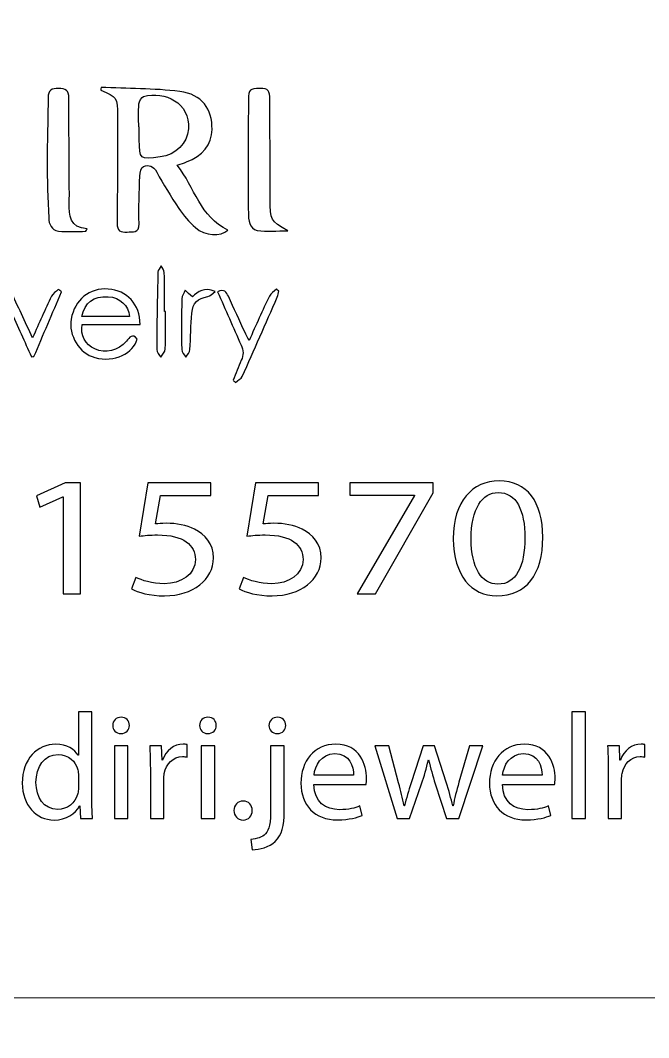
# Model space of a CAD drawing. Header units: millimetres. Extents: x -576 to 618, y 160 to 343.
# Drawn here: x -513.43 to -500.9, y 302.5 to 322.8 of the extents above; entities that cross this region are included whole.
import ezdxf

# ---------------------------------------------------------------- set-up
doc = ezdxf.new("R2010")
doc.units = ezdxf.units.MM
doc.header["$MEASUREMENT"] = 0
doc.layers.add('Layer 1', color=7, linetype='Continuous')

msp = doc.modelspace()

# ---------------------------------------------------------------- linework, layer by layer
at = {"layer": 'Layer 1', "color": 250, "lineweight": 18}
for points in [[(-533.6783, 343.1001), (-533.6783, 343.1001), (-499.8483, 343.1001), (-499.8483, 343.1001), (-498.2043, 343.1001), (-496.8633, 341.7591), (-496.8633, 340.1151), (-496.8633, 340.1151), (-496.8633, 306.2851), (-496.8633, 306.2851), (-496.8633, 304.6411), (-498.2043, 303.3001), (-499.8483, 303.3001), (-499.8483, 303.3001), (-533.6783, 303.3001), (-533.6783, 303.3001), (-535.3223, 303.3001), (-536.6633, 304.6411), (-536.6633, 306.2851), (-536.6633, 306.2851), (-536.6633, 340.1151), (-536.6633, 340.1151), (-536.6633, 341.7591), (-535.3223, 343.1001), (-533.6783, 343.1001)], [(-533.6783, 303.3001), (-533.6783, 303.3001), (-499.8483, 303.3001), (-499.8483, 303.3001), (-498.2043, 303.3001), (-496.8633, 301.9591), (-496.8633, 300.3151), (-496.8633, 300.3151), (-496.8633, 266.4851), (-496.8633, 266.4851), (-496.8633, 264.8411), (-498.2043, 263.5001), (-499.8483, 263.5001), (-499.8483, 263.5001), (-533.6783, 263.5001), (-533.6783, 263.5001), (-535.3223, 263.5001), (-536.6633, 264.8411), (-536.6633, 266.4851), (-536.6633, 266.4851), (-536.6633, 300.3151), (-536.6633, 300.3151), (-536.6633, 301.9591), (-535.3223, 303.3001), (-533.6783, 303.3001)]]:
    msp.add_open_spline(points, degree=3, knots=[0, 0, 0, 0, 0.125, 0.125, 0.125, 0.25, 0.25, 0.25, 0.375, 0.375, 0.375, 0.5, 0.5, 0.5, 0.625, 0.625, 0.625, 0.75, 0.75, 0.75, 0.875, 0.875, 0.875, 1, 1, 1, 1], dxfattribs=at)
at = {"layer": 'Layer 1', "color": 230}
for points, knots in [([(-512.1259, 318.5924), (-512.3091, 318.5924), (-512.4944, 318.5777), (-512.6757, 318.5974), (-512.8127, 318.612), (-512.8645, 318.7353), (-512.8694, 318.8616), (-512.8838, 319.2408), (-512.8985, 319.6199), (-512.8994, 319.9989), (-512.9, 320.4183), (-512.8813, 320.837), (-512.881, 321.2564), (-512.8807, 321.4124), (-512.8098, 321.4457), (-512.6719, 321.4432), (-512.5349, 321.4408), (-512.4641, 321.4071), (-512.4647, 321.251), (-512.4676, 320.6165), (-512.4598, 319.9821), (-512.4567, 319.3475), (-512.4563, 319.2854), (-512.4576, 319.223), (-512.4582, 319.1606), (-512.461, 318.911), (-512.4535, 318.6679), (-512.1003, 318.6402), (-512.1087, 318.6245), (-512.1175, 318.6086), (-512.1259, 318.5924)], [0, 0, 0, 0, 0.1, 0.1, 0.1, 0.2, 0.2, 0.2, 0.3, 0.3, 0.3, 0.4, 0.4, 0.4, 0.5, 0.5, 0.5, 0.6, 0.6, 0.6, 0.7, 0.7, 0.7, 0.8, 0.8, 0.8, 0.9, 0.9, 0.9, 1, 1, 1, 1]), ([(-511.8239, 321.4631), (-511.3006, 321.4394), (-510.7733, 321.4482), (-510.2554, 321.3823), (-509.8079, 321.3253), (-509.603, 321.0382), (-509.6092, 320.6248), (-509.6136, 320.3249), (-509.7974, 320.0906), (-510.1185, 319.9758), (-510.1699, 319.9574), (-510.222, 319.9402), (-510.3047, 319.9115), (-509.954, 319.4719), (-509.8495, 318.8744), (-509.291, 318.6173), (-509.4413, 318.4831), (-509.7443, 318.4965), (-509.9418, 318.6672), (-510.0685, 318.7761), (-510.178, 318.9115), (-510.2719, 319.0506), (-510.4301, 319.285), (-510.5784, 319.5271), (-510.7138, 319.7754), (-510.7802, 319.8971), (-510.875, 319.9255), (-510.9781, 319.8865), (-511.0214, 319.87), (-511.0488, 319.763), (-511.0514, 319.6956), (-511.0632, 319.3789), (-511.0716, 319.0613), (-511.0663, 318.7445), (-511.0626, 318.5486), (-511.1902, 318.5873), (-511.3053, 318.5789), (-511.4345, 318.5699), (-511.5038, 318.6005), (-511.5022, 318.7521), (-511.4963, 319.4656), (-511.5001, 320.1795), (-511.4985, 320.8931), (-511.4975, 321.2616), (-511.5075, 321.2797), (-511.8273, 321.4057), (-511.8261, 321.4248), (-511.8252, 321.4441), (-511.8239, 321.4631)], [0, 0, 0, 0, 0.0625, 0.0625, 0.0625, 0.125, 0.125, 0.125, 0.1875, 0.1875, 0.1875, 0.25, 0.25, 0.25, 0.3125, 0.3125, 0.3125, 0.375, 0.375, 0.375, 0.4375, 0.4375, 0.4375, 0.5, 0.5, 0.5, 0.5625, 0.5625, 0.5625, 0.625, 0.625, 0.625, 0.6875, 0.6875, 0.6875, 0.75, 0.75, 0.75, 0.8125, 0.8125, 0.8125, 0.875, 0.875, 0.875, 0.9375, 0.9375, 0.9375, 1, 1, 1, 1]), ([(-511.0729, 320.6759), (-511.0729, 320.6759), (-511.0623, 320.6759), (-511.0623, 320.6759), (-511.0623, 320.5913), (-511.0635, 320.5065), (-511.062, 320.422), (-511.0547, 320.0229), (-511.0545, 320.0229), (-510.6458, 320.0775), (-510.3268, 320.1202), (-510.1032, 320.3433), (-510.0813, 320.6363), (-510.0432, 321.1546), (-510.5525, 321.4026), (-510.9746, 321.2816), (-511.0179, 321.2691), (-511.0639, 321.1867), (-511.0682, 321.1331), (-511.081, 320.9814), (-511.0729, 320.8282), (-511.0729, 320.6759)], [0, 0, 0, 0, 0.1428571, 0.1428571, 0.1428571, 0.2857143, 0.2857143, 0.2857143, 0.4285714, 0.4285714, 0.4285714, 0.5714286, 0.5714286, 0.5714286, 0.7142857, 0.7142857, 0.7142857, 0.8571429, 0.8571429, 0.8571429, 1, 1, 1, 1]), ([(-508.0948, 318.6031), (-508.3147, 318.6031), (-508.5182, 318.5744), (-508.7091, 318.6118), (-508.8701, 318.6436), (-508.8829, 318.8199), (-508.8848, 318.9634), (-508.8904, 319.3887), (-508.8907, 319.8137), (-508.8901, 320.2386), (-508.8894, 320.5675), (-508.8848, 320.8964), (-508.8813, 321.2249), (-508.8792, 321.4258), (-508.8595, 321.4349), (-508.6526, 321.4449), (-508.4891, 321.453), (-508.453, 321.3809), (-508.4539, 321.2327), (-508.4567, 320.5697), (-508.4483, 319.9063), (-508.4483, 319.2434), (-508.4483, 318.8084), (-508.452, 318.8084), (-508.0948, 318.6031)], [0, 0, 0, 0, 0.125, 0.125, 0.125, 0.25, 0.25, 0.25, 0.375, 0.375, 0.375, 0.5, 0.5, 0.5, 0.625, 0.625, 0.625, 0.75, 0.75, 0.75, 0.875, 0.875, 0.875, 1, 1, 1, 1]), ([(-510.5378, 316.9915), (-510.5378, 316.7425), (-510.5322, 316.4932), (-510.5419, 316.2446), (-510.5441, 316.1884), (-510.599, 316.1344), (-510.6295, 316.0792), (-510.6589, 316.131), (-510.7134, 316.1827), (-510.7134, 316.2342), (-510.7116, 316.7494), (-510.7016, 317.2645), (-510.6891, 317.779), (-510.6879, 317.8202), (-510.6483, 317.8604), (-510.6261, 317.901), (-510.6037, 317.858), (-510.5628, 317.8159), (-510.5618, 317.7724), (-510.5559, 317.5122), (-510.5587, 317.2517), (-510.5587, 316.9915), (-510.5587, 316.9915), (-510.5378, 316.9915), (-510.5378, 316.9915)], [0, 0, 0, 0, 0.125, 0.125, 0.125, 0.25, 0.25, 0.25, 0.375, 0.375, 0.375, 0.5, 0.5, 0.5, 0.625, 0.625, 0.625, 0.75, 0.75, 0.75, 0.875, 0.875, 0.875, 1, 1, 1, 1]), ([(-511.0432, 316.7359), (-511.0432, 316.7359), (-512.2029, 316.7359), (-512.2029, 316.7359), (-512.2401, 316.5187), (-512.1411, 316.3362), (-511.9471, 316.2448), (-511.7393, 316.1465), (-511.4825, 316.2071), (-511.3196, 316.3989), (-511.2551, 316.475), (-511.2026, 316.5646), (-511.1034, 316.4414), (-511.1777, 316.1643), (-511.5521, 315.9668), (-511.9471, 316.0729), (-512.2548, 316.1556), (-512.4778, 316.5187), (-512.4201, 316.8423), (-512.3512, 317.2274), (-512.0541, 317.4682), (-511.68, 317.4417), (-511.3087, 317.4155), (-511.0482, 317.1368), (-511.0432, 316.7359)], [0, 0, 0, 0, 0.125, 0.125, 0.125, 0.25, 0.25, 0.25, 0.375, 0.375, 0.375, 0.5, 0.5, 0.5, 0.625, 0.625, 0.625, 0.75, 0.75, 0.75, 0.875, 0.875, 0.875, 1, 1, 1, 1]), ([(-509.9997, 317.2847), (-509.889, 317.3866), (-509.7676, 317.4896), (-509.5448, 317.3895), (-509.6106, 317.3452), (-509.649, 317.3012), (-509.6946, 317.2921), (-509.8945, 317.2522), (-509.9931, 317.1692), (-510.0138, 316.9598), (-510.0372, 316.719), (-510.0328, 316.4753), (-510.0509, 316.2334), (-510.055, 316.1811), (-510.103, 316.1317), (-510.1308, 316.0809), (-510.1601, 316.1311), (-510.2137, 316.1807), (-510.2143, 316.2316), (-510.2209, 316.5704), (-510.2194, 316.9096), (-510.2122, 317.2484), (-510.211, 317.3046), (-510.1673, 317.3598), (-510.1432, 317.4154), (-510.0999, 317.376), (-510.0571, 317.3368), (-509.9997, 317.2847)], [0, 0, 0, 0, 0.1111111, 0.1111111, 0.1111111, 0.2222222, 0.2222222, 0.2222222, 0.3333333, 0.3333333, 0.3333333, 0.4444444, 0.4444444, 0.4444444, 0.5555556, 0.5555556, 0.5555556, 0.6666667, 0.6666667, 0.6666667, 0.7777778, 0.7777778, 0.7777778, 0.8888889, 0.8888889, 0.8888889, 1, 1, 1, 1]), ([(-513.6357, 317.0238), (-513.7883, 316.6875), (-513.9234, 316.3908), (-514.0582, 316.094), (-514.0744, 316.0924), (-514.091, 316.0912), (-514.1075, 316.09), (-514.2884, 316.5218), (-514.4698, 316.9533), (-514.651, 317.3851), (-514.632, 317.4004), (-514.6136, 317.416), (-514.5948, 317.4317), (-514.5493, 317.3927), (-514.4847, 317.3627), (-514.461, 317.3131), (-514.3509, 317.0831), (-514.2525, 316.8482), (-514.1493, 316.6151), (-514.1315, 316.5754), (-514.1091, 316.538), (-514.0775, 316.4784), (-513.9306, 316.7945), (-513.7932, 317.0903), (-513.6366, 317.4266), (-513.4809, 317.0925), (-513.3424, 316.7945), (-513.1901, 316.4675), (-513.0576, 316.7633), (-512.9415, 317.0322), (-512.8154, 317.2965), (-512.789, 317.3521), (-512.7243, 317.3889), (-512.6775, 317.4344), (-512.6554, 317.4191), (-512.6336, 317.4035), (-512.612, 317.388), (-512.7955, 316.9561), (-512.9792, 316.5243), (-513.1627, 316.0931), (-513.1795, 316.0922), (-513.1967, 316.0912), (-513.2132, 316.0906), (-513.349, 316.3901), (-513.4847, 316.6896), (-513.6357, 317.0238)], [0, 0, 0, 0, 0.0666667, 0.0666667, 0.0666667, 0.1333333, 0.1333333, 0.1333333, 0.2, 0.2, 0.2, 0.2666667, 0.2666667, 0.2666667, 0.3333333, 0.3333333, 0.3333333, 0.4, 0.4, 0.4, 0.4666667, 0.4666667, 0.4666667, 0.5333333, 0.5333333, 0.5333333, 0.6, 0.6, 0.6, 0.6666667, 0.6666667, 0.6666667, 0.7333333, 0.7333333, 0.7333333, 0.8, 0.8, 0.8, 0.8666667, 0.8666667, 0.8666667, 0.9333333, 0.9333333, 0.9333333, 1, 1, 1, 1]), ([(-511.2572, 316.8907), (-511.2735, 317.1143), (-511.4457, 317.2741), (-511.6834, 317.2887), (-511.9695, 317.3069), (-512.1537, 317.1686), (-512.2045, 316.8907), (-512.2045, 316.8907), (-511.2572, 316.8907), (-511.2572, 316.8907)], [0, 0, 0, 0, 0.3333333, 0.3333333, 0.3333333, 0.6666667, 0.6666667, 0.6666667, 1, 1, 1, 1]), ([(-509.4979, 317.3885), (-509.3622, 317.4525), (-509.3212, 317.3758), (-509.2842, 317.2962), (-509.1725, 317.0553), (-509.0623, 316.8132), (-508.9506, 316.572), (-508.93, 316.5271), (-508.906, 316.484), (-508.8704, 316.4141), (-508.7291, 316.7264), (-508.6024, 317.0154), (-508.4657, 317.2993), (-508.4386, 317.3552), (-508.3725, 317.3923), (-508.3241, 317.4379), (-508.3088, 317.426), (-508.2939, 317.4138), (-508.2782, 317.4019), (-508.2886, 317.3611), (-508.2929, 317.3174), (-508.3094, 317.2796), (-508.54, 316.7514), (-508.7702, 316.2232), (-509.0067, 315.6977), (-509.0292, 315.6481), (-509.0947, 315.6178), (-509.1403, 315.5786), (-509.1568, 315.5926), (-509.1737, 315.6066), (-509.1909, 315.6207), (-509.1366, 315.7539), (-509.0876, 315.8893), (-509.0261, 316.0191), (-508.9762, 316.1249), (-508.9787, 316.2163), (-509.0283, 316.3243), (-509.1893, 316.6722), (-509.3387, 317.0254), (-509.4979, 317.3885)], [0, 0, 0, 0, 0.0769231, 0.0769231, 0.0769231, 0.1538462, 0.1538462, 0.1538462, 0.2307692, 0.2307692, 0.2307692, 0.3076923, 0.3076923, 0.3076923, 0.3846154, 0.3846154, 0.3846154, 0.4615385, 0.4615385, 0.4615385, 0.5384615, 0.5384615, 0.5384615, 0.6153846, 0.6153846, 0.6153846, 0.6923077, 0.6923077, 0.6923077, 0.7692308, 0.7692308, 0.7692308, 0.8461538, 0.8461538, 0.8461538, 0.9230769, 0.9230769, 0.9230769, 1, 1, 1, 1]), ([(-503.0093, 312.4904), (-503.0093, 311.7363), (-503.3416, 311.3197), (-503.925, 311.3197), (-504.4395, 311.3197), (-504.7881, 311.7259), (-504.7961, 312.4601), (-504.7961, 313.2039), (-504.4152, 313.6136), (-503.8804, 313.6136), (-503.3256, 313.6136), (-503.0093, 313.1971), (-503.0093, 312.4904)], [0, 0, 0, 0, 0.25, 0.25, 0.25, 0.5, 0.5, 0.5, 0.75, 0.75, 0.75, 1, 1, 1, 1]), ([(-512.5788, 313.2961), (-512.5788, 313.2961), (-512.5868, 313.2961), (-512.5868, 313.2961), (-512.5868, 313.2961), (-513.0446, 313.088), (-513.0446, 313.088), (-513.0446, 313.088), (-513.1135, 313.3167), (-513.1135, 313.3167), (-513.1135, 313.3167), (-512.5382, 313.576), (-512.5382, 313.576), (-512.5382, 313.576), (-512.2343, 313.576), (-512.2343, 313.576), (-512.2343, 313.576), (-512.2343, 311.3573), (-512.2343, 311.3573), (-512.2343, 311.3573), (-512.5788, 311.3573), (-512.5788, 311.3573), (-512.5788, 311.3573), (-512.5788, 313.2961), (-512.5788, 313.2961)], [0, 0, 0, 0, 0.125, 0.125, 0.125, 0.25, 0.25, 0.25, 0.375, 0.375, 0.375, 0.5, 0.5, 0.5, 0.625, 0.625, 0.625, 0.75, 0.75, 0.75, 0.875, 0.875, 0.875, 1, 1, 1, 1]), ([(-509.6322, 313.3235), (-509.6322, 313.3235), (-510.6372, 313.3235), (-510.6372, 313.3235), (-510.6372, 313.3235), (-510.7383, 312.7535), (-510.7383, 312.7535), (-510.6777, 312.76), (-510.6209, 312.7672), (-510.5236, 312.7672), (-510.3211, 312.7672), (-510.1186, 312.7298), (-509.9563, 312.6477), (-509.7498, 312.5488), (-509.5797, 312.3575), (-509.5797, 312.0777), (-509.5797, 311.6439), (-509.989, 311.3198), (-510.56, 311.3198), (-510.8477, 311.3198), (-511.0908, 311.3882), (-511.2166, 311.4564), (-511.2166, 311.4564), (-511.1273, 311.6848), (-511.1273, 311.6848), (-511.0178, 311.6302), (-510.8031, 311.562), (-510.5641, 311.562), (-510.2278, 311.562), (-509.9401, 311.7463), (-509.9401, 312.0434), (-509.9441, 312.3301), (-510.1713, 312.5351), (-510.698, 312.5351), (-510.8477, 312.5351), (-510.965, 312.5213), (-511.0624, 312.5111), (-511.0624, 312.5111), (-510.8923, 313.5763), (-510.8923, 313.5763), (-510.8923, 313.5763), (-509.6322, 313.5763), (-509.6322, 313.5763), (-509.6322, 313.5763), (-509.6322, 313.3235), (-509.6322, 313.3235)], [0, 0, 0, 0, 0.0666667, 0.0666667, 0.0666667, 0.1333333, 0.1333333, 0.1333333, 0.2, 0.2, 0.2, 0.2666667, 0.2666667, 0.2666667, 0.3333333, 0.3333333, 0.3333333, 0.4, 0.4, 0.4, 0.4666667, 0.4666667, 0.4666667, 0.5333333, 0.5333333, 0.5333333, 0.6, 0.6, 0.6, 0.6666667, 0.6666667, 0.6666667, 0.7333333, 0.7333333, 0.7333333, 0.8, 0.8, 0.8, 0.8666667, 0.8666667, 0.8666667, 0.9333333, 0.9333333, 0.9333333, 1, 1, 1, 1]), ([(-507.4841, 313.3235), (-507.4841, 313.3235), (-508.4891, 313.3235), (-508.4891, 313.3235), (-508.4891, 313.3235), (-508.5902, 312.7535), (-508.5902, 312.7535), (-508.5297, 312.76), (-508.4729, 312.7672), (-508.3755, 312.7672), (-508.1731, 312.7672), (-507.9706, 312.7298), (-507.8084, 312.6477), (-507.6017, 312.5488), (-507.4318, 312.3575), (-507.4318, 312.0777), (-507.4318, 311.6439), (-507.8411, 311.3198), (-508.4121, 311.3198), (-508.6998, 311.3198), (-508.9428, 311.3882), (-509.0685, 311.4564), (-509.0685, 311.4564), (-508.9793, 311.6848), (-508.9793, 311.6848), (-508.8698, 311.6302), (-508.6551, 311.562), (-508.4161, 311.562), (-508.0798, 311.562), (-507.7921, 311.7463), (-507.7921, 312.0434), (-507.7961, 312.3301), (-508.0233, 312.5351), (-508.55, 312.5351), (-508.6998, 312.5351), (-508.8171, 312.5213), (-508.9144, 312.5111), (-508.9144, 312.5111), (-508.7444, 313.5763), (-508.7444, 313.5763), (-508.7444, 313.5763), (-507.4841, 313.5763), (-507.4841, 313.5763), (-507.4841, 313.5763), (-507.4841, 313.3235), (-507.4841, 313.3235)], [0, 0, 0, 0, 0.0666667, 0.0666667, 0.0666667, 0.1333333, 0.1333333, 0.1333333, 0.2, 0.2, 0.2, 0.2666667, 0.2666667, 0.2666667, 0.3333333, 0.3333333, 0.3333333, 0.4, 0.4, 0.4, 0.4666667, 0.4666667, 0.4666667, 0.5333333, 0.5333333, 0.5333333, 0.6, 0.6, 0.6, 0.6666667, 0.6666667, 0.6666667, 0.7333333, 0.7333333, 0.7333333, 0.8, 0.8, 0.8, 0.8666667, 0.8666667, 0.8666667, 0.9333333, 0.9333333, 0.9333333, 1, 1, 1, 1]), ([(-505.1981, 313.5761), (-505.1981, 313.5761), (-505.1981, 313.378), (-505.1981, 313.378), (-505.1981, 313.378), (-506.3448, 311.3574), (-506.3448, 311.3574), (-506.3448, 311.3574), (-506.7132, 311.3574), (-506.7132, 311.3574), (-506.7132, 311.3574), (-505.571, 313.3203), (-505.571, 313.3203), (-505.571, 313.3203), (-505.571, 313.3269), (-505.571, 313.3269), (-505.571, 313.3269), (-506.8593, 313.3269), (-506.8593, 313.3269), (-506.8593, 313.3269), (-506.8593, 313.5761), (-506.8593, 313.5761), (-506.8593, 313.5761), (-505.1981, 313.5761), (-505.1981, 313.5761)], [0, 0, 0, 0, 0.125, 0.125, 0.125, 0.25, 0.25, 0.25, 0.375, 0.375, 0.375, 0.5, 0.5, 0.5, 0.625, 0.625, 0.625, 0.75, 0.75, 0.75, 0.875, 0.875, 0.875, 1, 1, 1, 1]), ([(-504.4395, 312.4564), (-504.4395, 311.8795), (-504.2289, 311.5521), (-503.9048, 311.5521), (-503.54, 311.5521), (-503.3662, 311.9103), (-503.3662, 312.4769), (-503.3662, 313.023), (-503.5322, 313.3814), (-503.9007, 313.3814), (-504.2126, 313.3814), (-504.4395, 313.0607), (-504.4395, 312.4564)], [0, 0, 0, 0, 0.25, 0.25, 0.25, 0.5, 0.5, 0.5, 0.75, 0.75, 0.75, 1, 1, 1, 1]), ([(-512.0062, 309.0024), (-512.0062, 309.0024), (-512.0062, 307.2532), (-512.0062, 307.2532), (-512.0062, 307.1247), (-512.0031, 306.9781), (-511.994, 306.8794), (-511.994, 306.8794), (-512.2362, 306.8794), (-512.2362, 306.8794), (-512.2362, 306.8794), (-512.2484, 307.1306), (-512.2484, 307.1306), (-512.2484, 307.1306), (-512.2546, 307.1306), (-512.2546, 307.1306), (-512.3373, 306.969), (-512.5182, 306.8467), (-512.7607, 306.8467), (-513.1192, 306.8467), (-513.3953, 307.1425), (-513.3953, 307.5821), (-513.3984, 308.0635), (-513.0914, 308.3593), (-512.7298, 308.3593), (-512.5029, 308.3593), (-512.3495, 308.2548), (-512.2824, 308.1381), (-512.2824, 308.1381), (-512.2762, 308.1381), (-512.2762, 308.1381), (-512.2762, 308.1381), (-512.2762, 309.0024), (-512.2762, 309.0024), (-512.2762, 309.0024), (-512.0062, 309.0024), (-512.0062, 309.0024)], [0, 0, 0, 0, 0.0833333, 0.0833333, 0.0833333, 0.1666667, 0.1666667, 0.1666667, 0.25, 0.25, 0.25, 0.3333333, 0.3333333, 0.3333333, 0.4166667, 0.4166667, 0.4166667, 0.5, 0.5, 0.5, 0.5833333, 0.5833333, 0.5833333, 0.6666667, 0.6666667, 0.6666667, 0.75, 0.75, 0.75, 0.8333333, 0.8333333, 0.8333333, 0.9166667, 0.9166667, 0.9166667, 1, 1, 1, 1]), ([(-502.429, 309.0022), (-502.429, 309.0022), (-502.1594, 309.0022), (-502.1594, 309.0022), (-502.1594, 309.0022), (-502.1594, 306.8793), (-502.1594, 306.8793), (-502.1594, 306.8793), (-502.429, 306.8793), (-502.429, 306.8793), (-502.429, 306.8793), (-502.429, 309.0022), (-502.429, 309.0022)], [0, 0, 0, 0, 0.25, 0.25, 0.25, 0.5, 0.5, 0.5, 0.75, 0.75, 0.75, 1, 1, 1, 1]), ([(-511.2577, 308.7332), (-511.2549, 308.6434), (-511.3223, 308.5717), (-511.4296, 308.5717), (-511.5247, 308.5717), (-511.5921, 308.6434), (-511.5921, 308.7332), (-511.5921, 308.8259), (-511.5216, 308.8974), (-511.4236, 308.8974), (-511.3223, 308.8974), (-511.2577, 308.8259), (-511.2577, 308.7332)], [0, 0, 0, 0, 0.25, 0.25, 0.25, 0.5, 0.5, 0.5, 0.75, 0.75, 0.75, 1, 1, 1, 1]), ([(-509.5251, 308.7332), (-509.522, 308.6434), (-509.5897, 308.5717), (-509.697, 308.5717), (-509.7918, 308.5717), (-509.8592, 308.6434), (-509.8592, 308.7332), (-509.8592, 308.8259), (-509.7887, 308.8974), (-509.6908, 308.8974), (-509.5897, 308.8974), (-509.5251, 308.8259), (-509.5251, 308.7332)], [0, 0, 0, 0, 0.25, 0.25, 0.25, 0.5, 0.5, 0.5, 0.75, 0.75, 0.75, 1, 1, 1, 1]), ([(-508.1393, 308.7332), (-508.1361, 308.6465), (-508.2004, 308.5717), (-508.3077, 308.5717), (-508.4088, 308.5717), (-508.473, 308.6465), (-508.473, 308.7332), (-508.473, 308.8259), (-508.4028, 308.8974), (-508.3017, 308.8974), (-508.2035, 308.8974), (-508.1393, 308.8259), (-508.1393, 308.7332)], [0, 0, 0, 0, 0.25, 0.25, 0.25, 0.5, 0.5, 0.5, 0.75, 0.75, 0.75, 1, 1, 1, 1]), ([(-510.8407, 307.8752), (-510.8407, 308.0456), (-510.8442, 308.1922), (-510.8532, 308.3264), (-510.8532, 308.3264), (-510.6169, 308.3264), (-510.6169, 308.3264), (-510.6169, 308.3264), (-510.6079, 308.0425), (-510.6079, 308.0425), (-510.6079, 308.0425), (-510.5954, 308.0425), (-510.5954, 308.0425), (-510.5281, 308.2368), (-510.3658, 308.3595), (-510.1845, 308.3595), (-510.1539, 308.3595), (-510.1324, 308.3563), (-510.1078, 308.3504), (-510.1078, 308.3504), (-510.1078, 308.1024), (-510.1078, 308.1024), (-510.1355, 308.1083), (-510.1633, 308.1114), (-510.1998, 308.1114), (-510.3902, 308.1114), (-510.525, 307.971), (-510.5618, 307.7735), (-510.5679, 307.7376), (-510.5742, 307.6958), (-510.5742, 307.6509), (-510.5742, 307.6509), (-510.5742, 306.8796), (-510.5742, 306.8796), (-510.5742, 306.8796), (-510.8407, 306.8796), (-510.8407, 306.8796), (-510.8407, 306.8796), (-510.8407, 307.8752), (-510.8407, 307.8752)], [0, 0, 0, 0, 0.0769231, 0.0769231, 0.0769231, 0.1538462, 0.1538462, 0.1538462, 0.2307692, 0.2307692, 0.2307692, 0.3076923, 0.3076923, 0.3076923, 0.3846154, 0.3846154, 0.3846154, 0.4615385, 0.4615385, 0.4615385, 0.5384615, 0.5384615, 0.5384615, 0.6153846, 0.6153846, 0.6153846, 0.6923077, 0.6923077, 0.6923077, 0.7692308, 0.7692308, 0.7692308, 0.8461538, 0.8461538, 0.8461538, 0.9230769, 0.9230769, 0.9230769, 1, 1, 1, 1]), ([(-507.5779, 307.5552), (-507.572, 307.1994), (-507.3389, 307.0528), (-507.0691, 307.0528), (-506.8759, 307.0528), (-506.7595, 307.0859), (-506.6584, 307.1274), (-506.6584, 307.1274), (-506.6123, 306.9392), (-506.6123, 306.9392), (-506.7074, 306.8974), (-506.87, 306.8496), (-507.1059, 306.8496), (-507.5627, 306.8496), (-507.8356, 307.1423), (-507.8356, 307.5791), (-507.8356, 308.0157), (-507.572, 308.3595), (-507.1396, 308.3595), (-506.6553, 308.3595), (-506.5265, 307.9439), (-506.5265, 307.6777), (-506.5265, 307.6238), (-506.5327, 307.582), (-506.5355, 307.5552), (-506.5355, 307.5552), (-507.5779, 307.5552), (-507.5779, 307.5552)], [0, 0, 0, 0, 0.1111111, 0.1111111, 0.1111111, 0.2222222, 0.2222222, 0.2222222, 0.3333333, 0.3333333, 0.3333333, 0.4444444, 0.4444444, 0.4444444, 0.5555556, 0.5555556, 0.5555556, 0.6666667, 0.6666667, 0.6666667, 0.7777778, 0.7777778, 0.7777778, 0.8888889, 0.8888889, 0.8888889, 1, 1, 1, 1]), ([(-503.8152, 307.5552), (-503.8093, 307.1994), (-503.5765, 307.0528), (-503.3063, 307.0528), (-503.1131, 307.0528), (-502.9967, 307.0859), (-502.8957, 307.1274), (-502.8957, 307.1274), (-502.8495, 306.9392), (-502.8495, 306.9392), (-502.9447, 306.8974), (-503.1072, 306.8496), (-503.3431, 306.8496), (-503.7999, 306.8496), (-504.0729, 307.1423), (-504.0729, 307.5791), (-504.0729, 308.0157), (-503.8093, 308.3595), (-503.3768, 308.3595), (-502.8926, 308.3595), (-502.7637, 307.9439), (-502.7637, 307.6777), (-502.7637, 307.6238), (-502.77, 307.582), (-502.7727, 307.5552), (-502.7727, 307.5552), (-503.8152, 307.5552), (-503.8152, 307.5552)], [0, 0, 0, 0, 0.1111111, 0.1111111, 0.1111111, 0.2222222, 0.2222222, 0.2222222, 0.3333333, 0.3333333, 0.3333333, 0.4444444, 0.4444444, 0.4444444, 0.5555556, 0.5555556, 0.5555556, 0.6666667, 0.6666667, 0.6666667, 0.7777778, 0.7777778, 0.7777778, 0.8888889, 0.8888889, 0.8888889, 1, 1, 1, 1]), ([(-501.7052, 307.8752), (-501.7052, 308.0456), (-501.7086, 308.1922), (-501.7177, 308.3264), (-501.7177, 308.3264), (-501.4814, 308.3264), (-501.4814, 308.3264), (-501.4814, 308.3264), (-501.4724, 308.0425), (-501.4724, 308.0425), (-501.4724, 308.0425), (-501.4599, 308.0425), (-501.4599, 308.0425), (-501.3925, 308.2368), (-501.2303, 308.3595), (-501.049, 308.3595), (-501.0184, 308.3595), (-500.9969, 308.3563), (-500.9723, 308.3504), (-500.9723, 308.3504), (-500.9723, 308.1024), (-500.9723, 308.1024), (-501, 308.1083), (-501.0278, 308.1114), (-501.0643, 308.1114), (-501.2547, 308.1114), (-501.3894, 307.971), (-501.4262, 307.7735), (-501.4325, 307.7376), (-501.4387, 307.6958), (-501.4387, 307.6509), (-501.4387, 307.6509), (-501.4387, 306.8796), (-501.4387, 306.8796), (-501.4387, 306.8796), (-501.7052, 306.8796), (-501.7052, 306.8796), (-501.7052, 306.8796), (-501.7052, 307.8752), (-501.7052, 307.8752)], [0, 0, 0, 0, 0.0769231, 0.0769231, 0.0769231, 0.1538462, 0.1538462, 0.1538462, 0.2307692, 0.2307692, 0.2307692, 0.3076923, 0.3076923, 0.3076923, 0.3846154, 0.3846154, 0.3846154, 0.4615385, 0.4615385, 0.4615385, 0.5384615, 0.5384615, 0.5384615, 0.6153846, 0.6153846, 0.6153846, 0.6923077, 0.6923077, 0.6923077, 0.7692308, 0.7692308, 0.7692308, 0.8461538, 0.8461538, 0.8461538, 0.9230769, 0.9230769, 0.9230769, 1, 1, 1, 1]), ([(-512.2762, 307.7375), (-512.2762, 307.7703), (-512.2793, 307.8152), (-512.2883, 307.8479), (-512.3283, 308.0158), (-512.4755, 308.1531), (-512.6777, 308.1531), (-512.9569, 308.1531), (-513.1223, 307.9138), (-513.1223, 307.594), (-513.1223, 307.3013), (-512.975, 307.0589), (-512.6839, 307.0589), (-512.5029, 307.0589), (-512.3373, 307.1752), (-512.2883, 307.3728), (-512.2793, 307.4086), (-512.2762, 307.4448), (-512.2762, 307.4864), (-512.2762, 307.4864), (-512.2762, 307.7375), (-512.2762, 307.7375)], [0, 0, 0, 0, 0.1428571, 0.1428571, 0.1428571, 0.2857143, 0.2857143, 0.2857143, 0.4285714, 0.4285714, 0.4285714, 0.5714286, 0.5714286, 0.5714286, 0.7142857, 0.7142857, 0.7142857, 0.8571429, 0.8571429, 0.8571429, 1, 1, 1, 1]), ([(-511.5582, 308.3264), (-511.5582, 308.3264), (-511.2886, 308.3264), (-511.2886, 308.3264), (-511.2886, 308.3264), (-511.2886, 306.8793), (-511.2886, 306.8793), (-511.2886, 306.8793), (-511.5582, 306.8793), (-511.5582, 306.8793), (-511.5582, 306.8793), (-511.5582, 308.3264), (-511.5582, 308.3264)], [0, 0, 0, 0, 0.25, 0.25, 0.25, 0.5, 0.5, 0.5, 0.75, 0.75, 0.75, 1, 1, 1, 1]), ([(-509.8255, 308.3264), (-509.8255, 308.3264), (-509.556, 308.3264), (-509.556, 308.3264), (-509.556, 308.3264), (-509.556, 306.8793), (-509.556, 306.8793), (-509.556, 306.8793), (-509.8255, 306.8793), (-509.8255, 306.8793), (-509.8255, 306.8793), (-509.8255, 308.3264), (-509.8255, 308.3264)], [0, 0, 0, 0, 0.25, 0.25, 0.25, 0.5, 0.5, 0.5, 0.75, 0.75, 0.75, 1, 1, 1, 1]), ([(-508.835, 306.4608), (-508.7124, 306.4699), (-508.605, 306.5029), (-508.5408, 306.5713), (-508.4671, 306.6552), (-508.4397, 306.7688), (-508.4397, 307.1155), (-508.4397, 307.1155), (-508.4397, 308.3264), (-508.4397, 308.3264), (-508.4397, 308.3264), (-508.1698, 308.3264), (-508.1698, 308.3264), (-508.1698, 308.3264), (-508.1698, 307.0141), (-508.1698, 307.0141), (-508.1698, 306.7329), (-508.2157, 306.5507), (-508.3476, 306.4191), (-508.4671, 306.3023), (-508.6634, 306.2546), (-508.8075, 306.2546), (-508.8075, 306.2546), (-508.835, 306.4608), (-508.835, 306.4608)], [0, 0, 0, 0, 0.125, 0.125, 0.125, 0.25, 0.25, 0.25, 0.375, 0.375, 0.375, 0.5, 0.5, 0.5, 0.625, 0.625, 0.625, 0.75, 0.75, 0.75, 0.875, 0.875, 0.875, 1, 1, 1, 1]), ([(-506.7869, 307.7435), (-506.7838, 307.9108), (-506.8578, 308.171), (-507.1611, 308.171), (-507.4338, 308.171), (-507.5536, 307.9258), (-507.5748, 307.7435), (-507.5748, 307.7435), (-506.7869, 307.7435), (-506.7869, 307.7435)], [0, 0, 0, 0, 0.3333333, 0.3333333, 0.3333333, 0.6666667, 0.6666667, 0.6666667, 1, 1, 1, 1]), ([(-506.0843, 308.3265), (-506.0843, 308.3265), (-505.8881, 307.5911), (-505.8881, 307.5911), (-505.845, 307.4295), (-505.8054, 307.28), (-505.778, 307.1305), (-505.778, 307.1305), (-505.7686, 307.1305), (-505.7686, 307.1305), (-505.7349, 307.2772), (-505.6859, 307.4326), (-505.6366, 307.5882), (-505.6366, 307.5882), (-505.3945, 308.3265), (-505.3945, 308.3265), (-505.3945, 308.3265), (-505.1676, 308.3265), (-505.1676, 308.3265), (-505.1676, 308.3265), (-504.9377, 307.6033), (-504.9377, 307.6033), (-504.8825, 307.4295), (-504.8398, 307.2772), (-504.8057, 307.1305), (-504.8057, 307.1305), (-504.7967, 307.1305), (-504.7967, 307.1305), (-504.772, 307.2772), (-504.7324, 307.4295), (-504.6834, 307.6001), (-504.6834, 307.6001), (-504.4716, 308.3265), (-504.4716, 308.3265), (-504.4716, 308.3265), (-504.2051, 308.3265), (-504.2051, 308.3265), (-504.2051, 308.3265), (-504.6834, 306.8794), (-504.6834, 306.8794), (-504.6834, 306.8794), (-504.9286, 306.8794), (-504.9286, 306.8794), (-504.9286, 306.8794), (-505.1551, 307.5702), (-505.1551, 307.5702), (-505.2072, 307.7318), (-505.2503, 307.8753), (-505.2871, 308.0457), (-505.2871, 308.0457), (-505.2934, 308.0457), (-505.2934, 308.0457), (-505.3302, 307.8721), (-505.3761, 307.7224), (-505.4282, 307.567), (-505.4282, 307.567), (-505.6675, 306.8794), (-505.6675, 306.8794), (-505.6675, 306.8794), (-505.9128, 306.8794), (-505.9128, 306.8794), (-505.9128, 306.8794), (-506.3605, 308.3265), (-506.3605, 308.3265), (-506.3605, 308.3265), (-506.0843, 308.3265), (-506.0843, 308.3265)], [0, 0, 0, 0, 0.0454545, 0.0454545, 0.0454545, 0.0909091, 0.0909091, 0.0909091, 0.1363636, 0.1363636, 0.1363636, 0.1818182, 0.1818182, 0.1818182, 0.2272727, 0.2272727, 0.2272727, 0.2727273, 0.2727273, 0.2727273, 0.3181818, 0.3181818, 0.3181818, 0.3636364, 0.3636364, 0.3636364, 0.4090909, 0.4090909, 0.4090909, 0.4545455, 0.4545455, 0.4545455, 0.5, 0.5, 0.5, 0.5454545, 0.5454545, 0.5454545, 0.5909091, 0.5909091, 0.5909091, 0.6363636, 0.6363636, 0.6363636, 0.6818182, 0.6818182, 0.6818182, 0.7272727, 0.7272727, 0.7272727, 0.7727273, 0.7727273, 0.7727273, 0.8181818, 0.8181818, 0.8181818, 0.8636364, 0.8636364, 0.8636364, 0.9090909, 0.9090909, 0.9090909, 0.9545455, 0.9545455, 0.9545455, 1, 1, 1, 1]), ([(-503.0243, 307.7435), (-503.0212, 307.9108), (-503.0951, 308.171), (-503.3984, 308.171), (-503.671, 308.171), (-503.7909, 307.9258), (-503.8121, 307.7435), (-503.8121, 307.7435), (-503.0243, 307.7435), (-503.0243, 307.7435)], [0, 0, 0, 0, 0.3333333, 0.3333333, 0.3333333, 0.6666667, 0.6666667, 0.6666667, 1, 1, 1, 1]), ([(-509.1725, 307.0348), (-509.1725, 307.1453), (-509.0957, 307.2233), (-508.9884, 307.2233), (-508.881, 307.2233), (-508.8075, 307.1453), (-508.8075, 307.0348), (-508.8075, 306.9272), (-508.8782, 306.8464), (-508.9915, 306.8464), (-509.0989, 306.8464), (-509.1725, 306.9272), (-509.1725, 307.0348)], [0, 0, 0, 0, 0.25, 0.25, 0.25, 0.5, 0.5, 0.5, 0.75, 0.75, 0.75, 1, 1, 1, 1])]:
    msp.add_open_spline(points, degree=3, knots=knots, dxfattribs=at)

doc.saveas('drawing.dxf')
